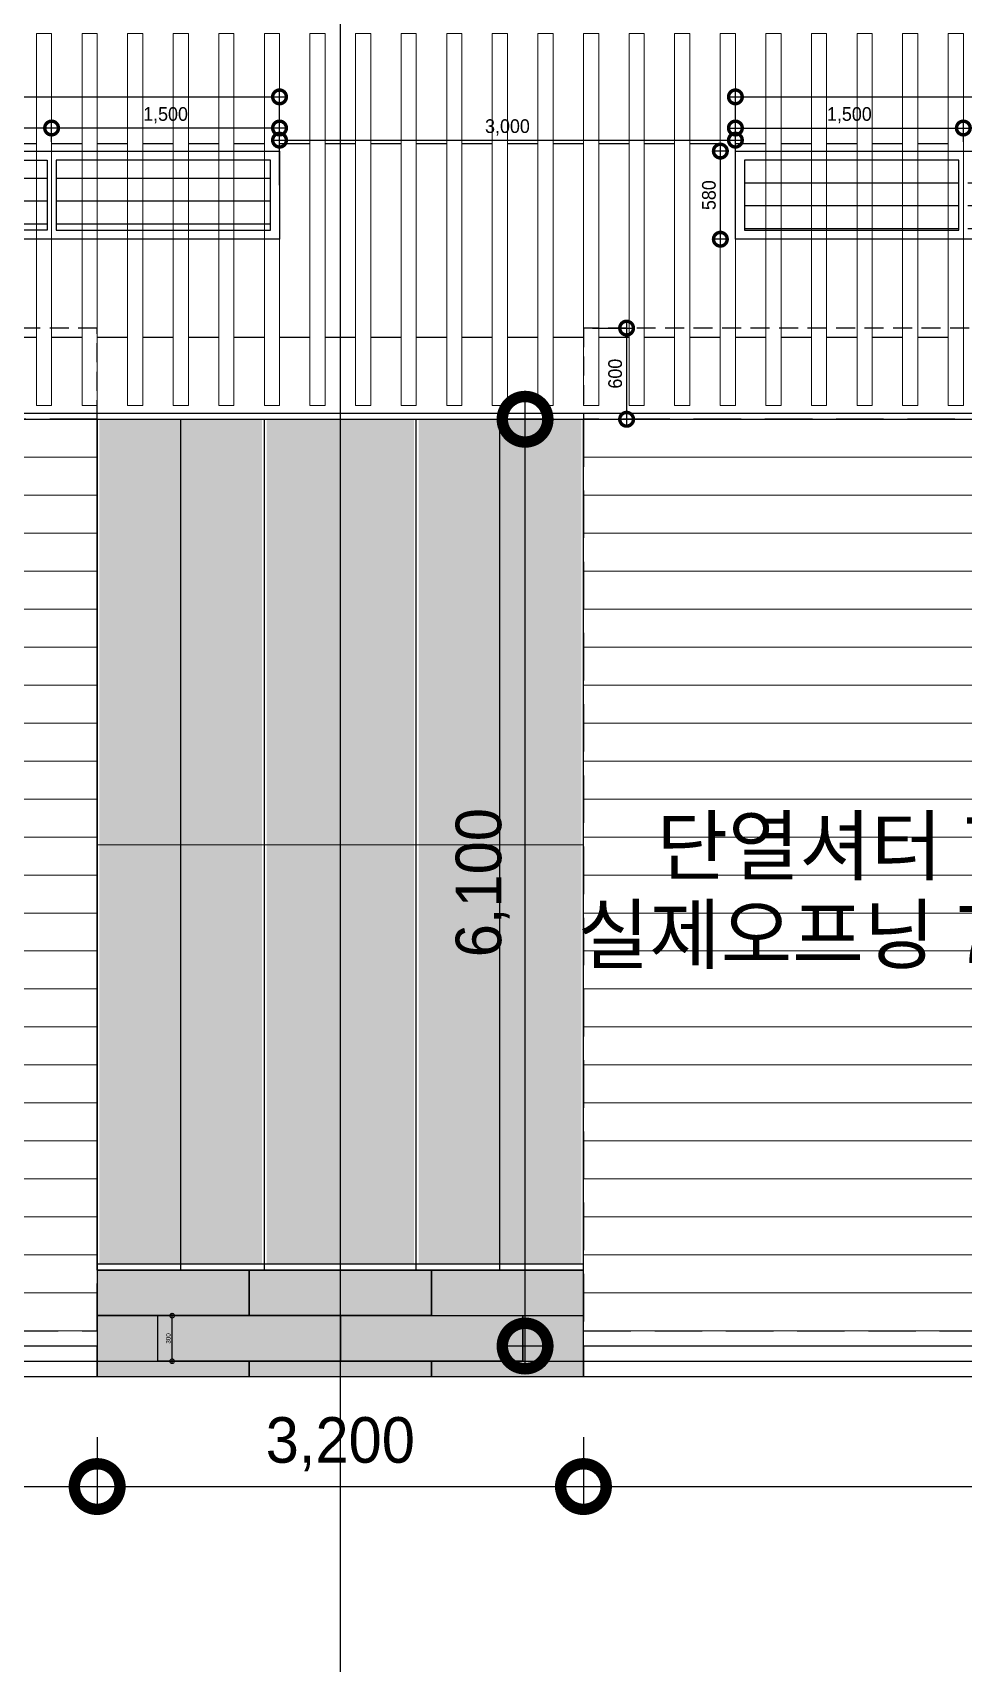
# Model space of a CAD drawing. Extents: x -430745 to 210250, y -41033 to 148500.
# Drawn here: x 68470 to 74595, y 35740 to 46474 of the extents above; entities that cross this region are included whole.
import ezdxf
from ezdxf.xclip import XClip

# ---------------------------------------------------------------- set-up
doc = ezdxf.new("R2010")
doc.units = 0
doc.header["$LTSCALE"] = 250
doc.header["$MEASUREMENT"] = 0
doc.header["$XCLIPFRAME"] = 2
for name, pattern in [('ACAD_ISO05W100', [33, 24, -3, 0, -3, 0, -3]), ('DASHED', [0.75, 0.5, -0.25]), ('HIDDEN', [0.375, 0.25, -0.125])]:
    doc.linetypes.add(name, pattern=pattern)
doc.layers.get('0').update_dxf_attribs({"linetype": 'CONTINUOUS'})
doc.layers.get('Defpoints').update_dxf_attribs({"linetype": 'CONTINUOUS'})
for name, color, linetype in [('A-CEN', 1, 'CONTINUOUS'), ('A-DIM', 7, 'CONTINUOUS'), ('A-DOOR-SHT', 3, 'CONTINUOUS'), ('A-ELE-251', 251, 'CONTINUOUS'), ('A-ELE-252', 252, 'CONTINUOUS'), ('A-ELE-253', 253, 'CONTINUOUS'), ('A-ELE-7', 7, 'CONTINUOUS'), ('A-ELE-8', 8, 'CONTINUOUS'), ('A-ELE-8 해치', 8, 'CONTINUOUS'), ('A-ELE-8 해치(세로)', 8, 'CONTINUOUS'), ('A-HAT', 8, 'CONTINUOUS'), ('A-SITE', 2, 'ACAD_ISO05W100')]:
    doc.layers.add(name, color=color, linetype=linetype)
doc.layers.add('A-ELE-9', color=9, linetype='CONTINUOUS', lineweight=5)
doc.layers.add('X-우측면도$0$A-ELE-9', color=9, linetype='CONTINUOUS', lineweight=5)
for name, color, linetype, plot in [('A-ELE-셔터박스', 5, 'DASHED', False), ('NOPLOT', 193, 'CONTINUOUS', False), ('X-우측면도$0$NOPLOT-TEXT', 41, 'CONTINUOUS', False)]:
    doc.layers.add(name, color=color, linetype=linetype, plot=plot)
doc.styles.add('Gdim', font='')
doc.styles.add('X-우측면도$0$Gtx', font='')
doc.styles.get('Gdim').set_extended_font_data('Dotum')
doc.styles.get('X-우측면도$0$Gtx').set_extended_font_data('Dotum')
doc.dimstyles.new('Gdim100', dxfattribs={"dimscale": 100, "dimtxt": 3, "dimasz": 6, "dimexe": 1.5, "dimexo": 2, "dimgap": 1, "dimtad": 1, "dimdec": 0, "dimzin": 0, "dimdsep": 46, "dimtxsty": 'Gdim', "dimblk": 'DOTSMALL', "dimcen": 1.5, "dimdle": 1.5, "dimclrd": 1, "dimclre": 1, "dimclrt": 256, "dimazin": 0, "dimtfac": 1, "dimtdec": 0, "dimtix": 1, "dimtmove": 2, "dimatfit": 3, "dimldrblk": 'DOTSMALL', "dimfxl": 1.5, "dimtolj": 1, "dimtzin": 0, "dimlwd": -1, "dimlwe": -1, "dimarcsym": 0})
doc.dimstyles.new('Gdim250', dxfattribs={"dimscale": 250, "dimtxt": 3, "dimasz": 6, "dimexe": 1.5, "dimexo": 2, "dimgap": 1, "dimtad": 1, "dimdec": 0, "dimzin": 0, "dimdsep": 46, "dimlunit": 6, "dimtxsty": 'Gdim', "dimblk": 'DOTSMALL', "dimblk1": 'DOTSMALL', "dimblk2": 'DOTSMALL', "dimsah": 1, "dimcen": 1.5, "dimdle": 1.5, "dimclrd": 1, "dimclre": 1, "dimclrt": 256, "dimazin": 0, "dimtfac": 1, "dimtdec": 0, "dimtix": 1, "dimtmove": 2, "dimatfit": 3, "dimldrblk": 'DOTSMALL', "dimfxl": 1.5, "dimtolj": 1, "dimtzin": 0, "dimlwd": -1, "dimlwe": -1, "dimarcsym": 1})
doc.dimstyles.new('Gdim30', dxfattribs={"dimscale": 30, "dimtxt": 3, "dimasz": 6, "dimexe": 1.5, "dimexo": 2, "dimgap": 1, "dimtad": 1, "dimdec": 0, "dimzin": 0, "dimdsep": 46, "dimlunit": 6, "dimtxsty": 'Gdim', "dimblk": 'DOTSMALL', "dimcen": 1.5, "dimdle": 1.5, "dimclrd": 1, "dimclre": 1, "dimclrt": 256, "dimazin": 0, "dimtfac": 1, "dimtdec": 0, "dimtix": 1, "dimtmove": 2, "dimatfit": 3, "dimldrblk": 'DOTSMALL', "dimfxl": 1.5, "dimtolj": 1, "dimtzin": 0, "dimlwd": -1, "dimlwe": -1, "dimarcsym": 1})

# ---------------------------------------------------------------- blocks, each defined once
blk = doc.blocks.new('A-CEN-NORTH1')
at = {"layer": 'A-CEN'}
for p, q in [((14536511.9, -289571.4), (14536511.9, -182238.1)), ((14490100, -272425.9, 0), (14592511.9, -272425.9, 0))]:
    blk.add_line(p, q, dxfattribs=at)
blk = doc.blocks.new('_DotSmall')
at = {"color": 0, "linetype": 'ByBlock', "const_width": 0.5}
blk.add_lwpolyline([(-0.0625, 0, 1), (0.0625, 0, 1)], format="xyb", close=True, dxfattribs=at)
blk = doc.blocks.new('*D315')
at = {"layer": 'Defpoints', "color": 0, "transparency": 16777216}
for p in [(61295, 37429), (68895, 37429), (68895, 36904)]:
    blk.add_point(p, dxfattribs=at)
at = {"layer": 'NOPLOT', "color": 1, "transparency": 16777216}
for p, q in [((61295, 37229), (61295, 36754)), ((68895, 37229), (68895, 36754)), ((61145, 36904), (69045, 36904))]:
    blk.add_line(p, q, dxfattribs=at)
at = {"layer": 'NOPLOT', "color": 1, "transparency": 16777216, "xscale": 600, "yscale": 600, "zscale": 600, "rotation": 180}
blk.add_blockref('_DotSmall', (61295, 36904), dxfattribs=at)
at = {"layer": 'NOPLOT', "color": 1, "transparency": 16777216, "xscale": 600, "yscale": 600, "zscale": 600}
blk.add_blockref('_DotSmall', (68895, 36904), dxfattribs=at)
at = {"layer": 'NOPLOT', "transparency": 16777216, "insert": (65095, 37183), "char_height": 300, "attachment_point": 5, "style": 'Gdim'}
blk.add_mtext('\\A1;7,600', dxfattribs=at)
blk = doc.blocks.new('*D316')
at = {"layer": 'Defpoints', "color": 0, "transparency": 16777216}
for p in [(68895, 37429), (72095, 37429), (72095, 36904)]:
    blk.add_point(p, dxfattribs=at)
at = {"layer": 'NOPLOT', "color": 1, "transparency": 16777216}
for p, q in [((68895, 37229), (68895, 36754)), ((72095, 37229), (72095, 36754)), ((68745, 36904), (72245, 36904))]:
    blk.add_line(p, q, dxfattribs=at)
at = {"layer": 'NOPLOT', "color": 1, "transparency": 16777216, "xscale": 600, "yscale": 600, "zscale": 600, "rotation": 180}
blk.add_blockref('_DotSmall', (68895, 36904), dxfattribs=at)
at = {"layer": 'NOPLOT', "color": 1, "transparency": 16777216, "xscale": 600, "yscale": 600, "zscale": 600}
blk.add_blockref('_DotSmall', (72095, 36904), dxfattribs=at)
at = {"layer": 'NOPLOT', "transparency": 16777216, "insert": (70495, 37183), "char_height": 300, "attachment_point": 5, "style": 'Gdim'}
blk.add_mtext('\\A1;3,200', dxfattribs=at)
blk = doc.blocks.new('*D317')
at = {"layer": 'Defpoints', "color": 0, "transparency": 16777216}
for p in [(71711, 43929), (72095, 43929), (72095, 37829)]:
    blk.add_point(p, dxfattribs=at)
at = {"layer": 'NOPLOT', "color": 1, "transparency": 16777216}
for p, q in [((71711, 37679), (71711, 44079)), ((71895, 43929), (71561, 43929)), ((71895, 37829), (71561, 37829))]:
    blk.add_line(p, q, dxfattribs=at)
at = {"layer": 'NOPLOT', "color": 1, "transparency": 16777216, "xscale": 600, "yscale": 600, "zscale": 600}
for p, rotation in [((71711, 43929), 90), ((71711, 37829), 270)]:
    blk.add_blockref('_DotSmall', p, dxfattribs=dict(at, rotation=rotation))
at = {"layer": 'NOPLOT', "transparency": 16777216, "insert": (71432, 40879), "char_height": 300, "attachment_point": 5, "rotation": 90, "style": 'Gdim'}
blk.add_mtext('\\A1;6,100', dxfattribs=at)
blk = doc.blocks.new('*D307')
at = {"layer": 'Defpoints', "color": 0, "transparency": 16777216}
for p in [(72095, 37429), (79695, 37429), (79695, 36904)]:
    blk.add_point(p, dxfattribs=at)
at = {"layer": 'NOPLOT', "color": 1, "transparency": 16777216}
for p, q in [((72095, 37229), (72095, 36754)), ((79695, 37229), (79695, 36754)), ((71945, 36904), (79845, 36904))]:
    blk.add_line(p, q, dxfattribs=at)
at = {"layer": 'NOPLOT', "color": 1, "transparency": 16777216, "xscale": 600, "yscale": 600, "zscale": 600, "rotation": 180}
blk.add_blockref('_DotSmall', (72095, 36904), dxfattribs=at)
at = {"layer": 'NOPLOT', "color": 1, "transparency": 16777216, "xscale": 600, "yscale": 600, "zscale": 600}
blk.add_blockref('_DotSmall', (79695, 36904), dxfattribs=at)
at = {"layer": 'NOPLOT', "transparency": 16777216, "insert": (75895, 37183), "char_height": 300, "attachment_point": 5, "style": 'Gdim'}
blk.add_mtext('\\A1;7,600', dxfattribs=at)
blk = doc.blocks.new('*D323')
at = {"layer": 'Defpoints', "color": 0, "transparency": 16777216}
for p in [(72095, 44529), (72095, 43929), (72379, 43929)]:
    blk.add_point(p, dxfattribs=at)
at = {"layer": 'NOPLOT', "color": 1, "transparency": 16777216}
for p, q in [((72379, 44574), (72379, 43884)), ((72155, 44529), (72424, 44529)), ((72155, 43929), (72424, 43929))]:
    blk.add_line(p, q, dxfattribs=at)
at = {"layer": 'NOPLOT', "color": 1, "transparency": 16777216, "xscale": 180, "yscale": 180, "zscale": 180}
for p, rotation in [((72379, 44529), 90), ((72379, 43929), 270)]:
    blk.add_blockref('_DotSmall', p, dxfattribs=dict(at, rotation=rotation))
at = {"layer": 'NOPLOT', "transparency": 16777216, "insert": (72304, 44229), "char_height": 90, "attachment_point": 5, "rotation": 90, "style": 'Gdim'}
blk.add_mtext('\\A1;600', dxfattribs=at)
blk = doc.blocks.new('*D345')
at = {"layer": 'Defpoints', "color": 0, "transparency": 16777216}
for p in [(110569, 52479), (110695, 52479), (110695, 52429), (72095, 37429), (79695, 37429), (79695, 36904)]:
    blk.add_point(p, dxfattribs=at)
at = {"layer": 'NOPLOT', "color": 1, "transparency": 16777216}
for p, q in [((110569, 52479), (110569, 53079)), ((110495, 52479), (110419, 52479)), ((110495, 52429), (110419, 52429)), ((110569, 52429), (110569, 52479)), ((110569, 52429), (110569, 51829)), ((72095, 37229), (72095, 36754)), ((79695, 37229), (79695, 36754)), ((71945, 36904), (79845, 36904))]:
    blk.add_line(p, q, dxfattribs=at)
at = {"layer": 'NOPLOT', "color": 1, "transparency": 16777216, "xscale": 600, "yscale": 600, "zscale": 600}
for p, rotation in [((110569, 52479), 270), ((110569, 52429), 90), ((72095, 36904), 180)]:
    blk.add_blockref('_DotSmall', p, dxfattribs=dict(at, rotation=rotation))
blk.add_blockref('_DotSmall', (79695, 36904), dxfattribs=at)
at = {"layer": 'NOPLOT', "transparency": 16777216, "insert": (110319, 52454), "char_height": 300, "attachment_point": 5, "rotation": 90, "style": 'Gdim'}
blk.add_mtext('\\A1;50', dxfattribs=at)
at = {"layer": 'NOPLOT', "transparency": 16777216, "insert": (75895, 37183), "char_height": 300, "attachment_point": 5, "style": 'Gdim'}
blk.add_mtext('\\A1;7,600', dxfattribs=at)
blk = doc.blocks.new('*D78')
at = {"layer": 'Defpoints', "color": 0, "transparency": 16777216}
for p in [(50996, 45409), (51095, 45409), (51095, 44829)]:
    blk.add_point(p, dxfattribs=at)
at = {"layer": 'NOPLOT', "color": 1, "transparency": 16777216}
for p, q in [((51035, 45409), (50951, 45409)), ((50996, 44784), (50996, 45454)), ((51035, 44829), (50951, 44829))]:
    blk.add_line(p, q, dxfattribs=at)
at = {"layer": 'NOPLOT', "color": 1, "transparency": 16777216, "xscale": 180, "yscale": 180, "zscale": 180}
for p, rotation in [((50996, 45409), 90), ((50996, 44829), 270)]:
    blk.add_blockref('_DotSmall', p, dxfattribs=dict(at, rotation=rotation))
at = {"layer": 'NOPLOT', "transparency": 16777216, "insert": (50921, 45119), "char_height": 90, "attachment_point": 5, "rotation": 90, "style": 'Gdim'}
blk.add_mtext('\\A1;580', dxfattribs=at)
blk = doc.blocks.new('*D79')
at = {"layer": 'Defpoints', "color": 0, "transparency": 16777216}
for p in [(52595, 45561), (51095, 45409), (52595, 45409)]:
    blk.add_point(p, dxfattribs=at)
at = {"layer": 'NOPLOT', "color": 1, "transparency": 16777216}
for p, q in [((51050, 45561), (52640, 45561)), ((51095, 45469), (51095, 45606)), ((52595, 45469), (52595, 45606))]:
    blk.add_line(p, q, dxfattribs=at)
at = {"layer": 'NOPLOT', "color": 1, "transparency": 16777216, "xscale": 180, "yscale": 180, "zscale": 180, "rotation": 180}
blk.add_blockref('_DotSmall', (51095, 45561), dxfattribs=at)
at = {"layer": 'NOPLOT', "color": 1, "transparency": 16777216, "xscale": 180, "yscale": 180, "zscale": 180}
blk.add_blockref('_DotSmall', (52595, 45561), dxfattribs=at)
at = {"layer": 'NOPLOT', "transparency": 16777216, "insert": (51845, 45645), "char_height": 90, "attachment_point": 5, "style": 'Gdim'}
blk.add_mtext('\\A1;1,500', dxfattribs=at)
blk = doc.blocks.new('*D80')
at = {"layer": 'Defpoints', "color": 0, "transparency": 16777216}
for p in [(57095, 45766), (51095, 45409), (57095, 45409)]:
    blk.add_point(p, dxfattribs=at)
at = {"layer": 'NOPLOT', "color": 1, "transparency": 16777216}
for p, q in [((51050, 45766), (57140, 45766)), ((51095, 45469), (51095, 45811)), ((57095, 45469), (57095, 45811))]:
    blk.add_line(p, q, dxfattribs=at)
at = {"layer": 'NOPLOT', "color": 1, "transparency": 16777216, "xscale": 180, "yscale": 180, "zscale": 180, "rotation": 180}
blk.add_blockref('_DotSmall', (51095, 45766), dxfattribs=at)
at = {"layer": 'NOPLOT', "color": 1, "transparency": 16777216, "xscale": 180, "yscale": 180, "zscale": 180}
blk.add_blockref('_DotSmall', (57095, 45766), dxfattribs=at)
at = {"layer": 'NOPLOT', "transparency": 16777216, "insert": (54095, 45850), "char_height": 90, "attachment_point": 5, "style": 'Gdim'}
blk.add_mtext('\\A1;6,000', dxfattribs=at)
blk = doc.blocks.new('*D81')
at = {"layer": 'Defpoints', "color": 0, "transparency": 16777216}
for p in [(54095, 45561), (52595, 45409), (54095, 45409)]:
    blk.add_point(p, dxfattribs=at)
at = {"layer": 'NOPLOT', "color": 1, "transparency": 16777216}
for p, q in [((52550, 45561), (54140, 45561)), ((52595, 45469), (52595, 45606)), ((54095, 45469), (54095, 45606))]:
    blk.add_line(p, q, dxfattribs=at)
at = {"layer": 'NOPLOT', "color": 1, "transparency": 16777216, "xscale": 180, "yscale": 180, "zscale": 180, "rotation": 180}
blk.add_blockref('_DotSmall', (52595, 45561), dxfattribs=at)
at = {"layer": 'NOPLOT', "color": 1, "transparency": 16777216, "xscale": 180, "yscale": 180, "zscale": 180}
blk.add_blockref('_DotSmall', (54095, 45561), dxfattribs=at)
at = {"layer": 'NOPLOT', "transparency": 16777216, "insert": (53345, 45645), "char_height": 90, "attachment_point": 5, "style": 'Gdim'}
blk.add_mtext('\\A1;1,500', dxfattribs=at)
blk = doc.blocks.new('*D87')
at = {"layer": 'Defpoints', "color": 0, "transparency": 16777216}
for p in [(70095, 45766, 0), (60095, 45409, 0), (70095, 45409, 0)]:
    blk.add_point(p, dxfattribs=at)
at = {"layer": 'NOPLOT', "color": 1, "transparency": 16777216}
for p, q in [((60050, 45766, 0), (70140, 45766, 0)), ((60095, 45469, 0), (60095, 45811, 0)), ((70095, 45469, 0), (70095, 45811, 0))]:
    blk.add_line(p, q, dxfattribs=at)
at = {"layer": 'NOPLOT', "color": 1, "transparency": 16777216, "xscale": 180, "yscale": 180, "zscale": 180, "rotation": 180}
blk.add_blockref('_DotSmall', (60095, 45766, 0), dxfattribs=at)
at = {"layer": 'NOPLOT', "color": 1, "transparency": 16777216, "xscale": 180, "yscale": 180, "zscale": 180}
blk.add_blockref('_DotSmall', (70095, 45766, 0), dxfattribs=at)
at = {"layer": 'NOPLOT', "transparency": 16777216, "insert": (65095, 45850, 0), "char_height": 90, "attachment_point": 5, "style": 'Gdim'}
blk.add_mtext('\\A1;10,000', dxfattribs=at)
blk = doc.blocks.new('*D93')
at = {"layer": 'Defpoints', "color": 0, "transparency": 16777216}
for p in [(68595, 45561, 0), (68595, 45409, 0), (70095, 45409, 0)]:
    blk.add_point(p, dxfattribs=at)
at = {"layer": 'NOPLOT', "color": 1, "transparency": 16777216}
for p, q in [((70140, 45561, 0), (68550, 45561, 0)), ((68595, 45469, 0), (68595, 45606, 0)), ((70095, 45469, 0), (70095, 45606, 0))]:
    blk.add_line(p, q, dxfattribs=at)
at = {"layer": 'NOPLOT', "color": 1, "transparency": 16777216, "xscale": 180, "yscale": 180, "zscale": 180, "rotation": 180}
blk.add_blockref('_DotSmall', (68595, 45561, 0), dxfattribs=at)
at = {"layer": 'NOPLOT', "color": 1, "transparency": 16777216, "xscale": 180, "yscale": 180, "zscale": 180}
blk.add_blockref('_DotSmall', (70095, 45561, 0), dxfattribs=at)
at = {"layer": 'NOPLOT', "transparency": 16777216, "insert": (69345, 45645, 0), "char_height": 90, "attachment_point": 5, "style": 'Gdim'}
blk.add_mtext('\\A1;1,500', dxfattribs=at)
blk = doc.blocks.new('*D91')
at = {"layer": 'Defpoints', "color": 0, "transparency": 16777216}
for p in [(67195, 45561, 0), (67195, 45409, 0), (68595, 45409, 0)]:
    blk.add_point(p, dxfattribs=at)
at = {"layer": 'NOPLOT', "color": 1, "transparency": 16777216}
for p, q in [((68640, 45561, 0), (67150, 45561, 0)), ((67195, 45469, 0), (67195, 45606, 0)), ((68595, 45469, 0), (68595, 45606, 0))]:
    blk.add_line(p, q, dxfattribs=at)
at = {"layer": 'NOPLOT', "color": 1, "transparency": 16777216, "xscale": 180, "yscale": 180, "zscale": 180, "rotation": 180}
blk.add_blockref('_DotSmall', (67195, 45561, 0), dxfattribs=at)
at = {"layer": 'NOPLOT', "color": 1, "transparency": 16777216, "xscale": 180, "yscale": 180, "zscale": 180}
blk.add_blockref('_DotSmall', (68595, 45561, 0), dxfattribs=at)
at = {"layer": 'NOPLOT', "transparency": 16777216, "insert": (67895, 45645, 0), "char_height": 90, "attachment_point": 5, "style": 'Gdim'}
blk.add_mtext('\\A1;1,400', dxfattribs=at)
blk = doc.blocks.new('*D355')
at = {"layer": 'Defpoints', "color": 0, "transparency": 16777216}
for p in [(73095, 45766), (70095, 45409, 0), (73095, 45409, 0)]:
    blk.add_point(p, dxfattribs=at)
at = {"layer": 'NOPLOT', "color": 1, "transparency": 16777216}
for p, q in [((70050, 45766), (73140, 45766)), ((70095, 45469), (70095, 45811)), ((73095, 45469), (73095, 45811))]:
    blk.add_line(p, q, dxfattribs=at)
at = {"layer": 'NOPLOT', "color": 1, "transparency": 16777216, "xscale": 180, "yscale": 180, "zscale": 180, "rotation": 180}
blk.add_blockref('_DotSmall', (70095, 45766), dxfattribs=at)
at = {"layer": 'NOPLOT', "color": 1, "transparency": 16777216, "xscale": 180, "yscale": 180, "zscale": 180}
blk.add_blockref('_DotSmall', (73095, 45766), dxfattribs=at)
at = {"layer": 'NOPLOT', "transparency": 16777216, "insert": (71595, 45850), "char_height": 90, "attachment_point": 5, "style": 'Gdim'}
blk.add_mtext('\\A1;3,000', dxfattribs=at)
blk = doc.blocks.new('A$C5877d68e')
at = {"layer": 'A-ELE-7'}
for p, q in [((30350, 600, 0), (30350, 6200, 0)), ((31400, 600, 0), (31400, 6200, 0)), ((32450, 600, 0), (32450, 6200, 0))]:
    blk.add_line(p, q, dxfattribs=at)
at = {"layer": 'A-ELE-8'}
for p, q in [((29800, 600, 0), (29800, 6200, 0)), ((30900, 600, 0), (30900, 6200, 0)), ((31900, 600, 0), (31900, 6200, 0)), ((33000, 600, 0), (33000, 6200, 0))]:
    blk.add_line(p, q, dxfattribs=at)
blk = doc.blocks.new('*D301')
at = {"layer": 'Defpoints', "color": 0, "transparency": 16777216}
for p in [(0, 300), (93, 300), (0, 0)]:
    blk.add_point(p, dxfattribs=at)
at = {"layer": 'NOPLOT', "color": 1, "transparency": 16777216}
for p, q in [((20, 300), (108, 300)), ((93, -15), (93, 315)), ((20, 0), (108, 0))]:
    blk.add_line(p, q, dxfattribs=at)
at = {"layer": 'NOPLOT', "color": 1, "transparency": 16777216, "xscale": 60, "yscale": 60, "zscale": 60}
for p, rotation in [((93, 300), 90), ((93, 0), 270)]:
    blk.add_blockref('_DotSmall', p, dxfattribs=dict(at, rotation=rotation))
at = {"layer": 'NOPLOT', "transparency": 16777216, "insert": (68, 150), "char_height": 30, "attachment_point": 5, "rotation": 90, "style": 'Gdim'}
blk.add_mtext('\\A1;300', dxfattribs=at)
blk = doc.blocks.new('*D302')
at = {"layer": 'Defpoints', "color": 0, "transparency": 16777216}
for p in [(0, 300), (93, 300), (0, 0)]:
    blk.add_point(p, dxfattribs=at)
at = {"layer": 'NOPLOT', "color": 1, "transparency": 16777216}
for p, q in [((20, 300), (108, 300)), ((93, -15), (93, 315)), ((20, 0), (108, 0))]:
    blk.add_line(p, q, dxfattribs=at)
at = {"layer": 'NOPLOT', "color": 1, "transparency": 16777216, "xscale": 60, "yscale": 60, "zscale": 60}
for p, rotation in [((93, 300), 90), ((93, 0), 270)]:
    blk.add_blockref('_DotSmall', p, dxfattribs=dict(at, rotation=rotation))
at = {"layer": 'NOPLOT', "transparency": 16777216, "insert": (68, 150), "char_height": 30, "attachment_point": 5, "rotation": 90, "style": 'Gdim'}
blk.add_mtext('\\A1;300', dxfattribs=at)
blk = doc.blocks.new('A$Ce37017e7')
for p, q in [((17760, -8195, 0), (17960, -8195, 0)), ((18060, -8195, 0), (18260, -8195, 0)), ((18360, -8195, 0), (18560, -8195, 0)), ((18660, -8195, 0), (18860, -8195, 0)), ((18960, -8195, 0), (19160, -8195, 0)), ((19260, -8195, 0), (19460, -8195, 0)), ((19560, -8195, 0), (19760, -8195, 0)), ((19860, -8195, 0), (20060, -8195, 0)), ((20160, -8195, 0), (20360, -8195, 0)), ((20460, -8195, 0), (20660, -8195, 0)), ((20760, -8195, 0), (20960, -8195, 0)), ((21060, -8195, 0), (21260, -8195, 0)), ((21360, -8195, 0), (21560, -8195, 0)), ((21660, -8195, 0), (21860, -8195, 0)), ((21960, -8195, 0), (22160, -8195, 0)), ((22260, -8195, 0), (22460, -8195, 0)), ((22560, -8195, 0), (22760, -8195, 0)), ((22860, -8195, 0), (23060, -8195, 0)), ((23160, -8195, 0), (23360, -8195, 0)), ((23460, -8195, 0), (23660, -8195, 0)), ((23760, -8195, 0), (23960, -8195, 0)), ((17760, -9470, 0), (17960, -9470, 0)), ((18060, -9470, 0), (18260, -9470, 0)), ((18360, -9470, 0), (18560, -9470, 0)), ((18660, -9470, 0), (18860, -9470, 0)), ((18960, -9470, 0), (19160, -9470, 0)), ((19260, -9470, 0), (19460, -9470, 0)), ((19560, -9470, 0), (19760, -9470, 0)), ((19860, -9470, 0), (20060, -9470, 0)), ((20160, -9470, 0), (20360, -9470, 0)), ((20460, -9470, 0), (20660, -9470, 0)), ((20760, -9470, 0), (20960, -9470, 0)), ((21060, -9470, 0), (21260, -9470, 0)), ((21360, -9470, 0), (21560, -9470, 0)), ((21660, -9470, 0), (21860, -9470, 0)), ((21960, -9470, 0), (22160, -9470, 0)), ((22260, -9470, 0), (22460, -9470, 0)), ((22560, -9470, 0), (22760, -9470, 0)), ((22860, -9470, 0), (23060, -9470, 0)), ((23160, -9470, 0), (23360, -9470, 0)), ((23460, -9470, 0), (23660, -9470, 0)), ((23760, -9470, 0), (23960, -9470, 0))]:
    blk.add_line(p, q)
blk = doc.blocks.new('A$C29ad4835')
at = {"layer": 'A-ELE-252'}
h = blk.add_hatch(dxfattribs=at)
h.set_pattern_fill('_USER', color=256, scale=150, pattern_type=0)
h.set_pattern_definition([(0, (279.36, 335), (0, 150), [])])
h.paths.add_polyline_path([(1689.4, 565), (279.4, 565), (279.4, 105), (1689.4, 105)])
h.paths.add_polyline_path([(3189.4, 565), (1749.4, 565), (1749.4, 105), (3189.4, 105)])
h.paths.add_polyline_path([(4689.4, 565), (3249.4, 565), (3249.4, 105), (4689.4, 105)])
h.paths.add_polyline_path([(6159.4, 565), (4749.4, 565), (4749.4, 105), (6159.4, 105)])
at = {"layer": 'A-ELE-251', "elevation": 0}
blk.add_lwpolyline([(219.4, 625), (6219.4, 625), (6219.4, 45), (219.4, 45)], close=True, dxfattribs=at)
at = {"layer": 'A-ELE-252', "elevation": 0}
blk.add_lwpolyline([(279.4, 105), (1689.4, 105), (1689.4, 565), (279.4, 565)], close=True, dxfattribs=at)
at = {"layer": 'NOPLOT'}
for base, p1, p2, picture, middle in [((6219.4, 982), (219.4, 625), (6219.4, 625), '*D80', (3219.4, 1065.7)), ((1719.4, 776.9), (219.4, 625), (1719.4, 625), '*D79', (969.4, 860.7)), ((3219.4, 776.9), (1719.4, 625), (3219.4, 625), '*D81', (2469.4, 860.7))]:
    dim = blk.add_linear_dim(base=base, p1=p1, p2=p2, dimstyle='Gdim250', override={"dimscale": 30, "dimfxl": 2}, dxfattribs=at)
    dim.commit()
    dim.dimension.update_dxf_attribs({"geometry": picture, "text_midpoint": middle, "insert": (-50875.9, -44783.9)})
dim = blk.add_linear_dim(base=(120.1, 625), p1=(219.4, 45), p2=(219.4, 625), angle=90, dimstyle='Gdim250', override={"dimscale": 30, "dimfxl": 2}, dxfattribs=at)
dim.commit()
dim.dimension.update_dxf_attribs({"geometry": '*D78', "text_midpoint": (45.1, 335), "insert": (-50875.9, -44783.9)})
blk = doc.blocks.new('A$C2da67a13')
at = {"layer": 'A-ELE-252'}
h = blk.add_hatch(dxfattribs=at)
h.set_pattern_fill('_USER', color=256, scale=150, pattern_type=0)
h.set_pattern_definition([(0, (-59875.89, -44783.93), (0, 150), [])])
h.paths.add_polyline_path([(1689.4, 565), (279.4, 565), (279.4, 105), (1689.4, 105)])
h.paths.add_polyline_path([(3089.4, 565), (1749.4, 565), (1749.4, 105), (3089.4, 105)])
h.paths.add_polyline_path([(4489.4, 565), (3149.4, 565), (3149.4, 105), (4489.4, 105)])
h.paths.add_polyline_path([(5889.4, 565), (4549.4, 565), (4549.4, 105), (5889.4, 105)])
h.paths.add_polyline_path([(7289.4, 565), (5949.4, 565), (5949.4, 105), (7289.4, 105)])
h.paths.add_polyline_path([(8689.4, 565), (7349.4, 565), (7349.4, 105), (8689.4, 105)])
h.paths.add_polyline_path([(10159.4, 565), (8749.4, 565), (8749.4, 105), (10159.4, 105)])
at = {"layer": 'A-ELE-251', "elevation": 0}
blk.add_lwpolyline([(10219.4, 45), (219.4, 45), (219.4, 625), (10219.4, 625)], close=True, dxfattribs=at)
at = {"layer": 'A-ELE-252', "elevation": 0}
for points in [[(7349.4, 565), (8689.4, 565), (8689.4, 105), (7349.4, 105)], [(10159.4, 565), (8749.4, 565), (8749.4, 105), (10159.4, 105)]]:
    blk.add_lwpolyline(points, close=True, dxfattribs=at)
at = {"layer": 'NOPLOT'}
dim = blk.add_linear_dim(base=(10219.4, 982, 0), p1=(219.4, 625, 0), p2=(10219.4, 625, 0), dimstyle='Gdim250', override={"dimscale": 30, "dimfxl": 2}, dxfattribs=at)
dim.commit()
dim.dimension.update_dxf_attribs({"geometry": '*D87', "text_midpoint": (5219.4, 1065.7, 0), "insert": (-59875.9, -44783.9)})
for base, p1, p2, picture, middle in [((7319.4, 776.9, 0), (8719.4, 625, 0), (7319.4, 625, 0), '*D91', (8019.4, 860.7, 0)), ((8719.4, 776.9, 0), (10219.4, 625, 0), (8719.4, 625, 0), '*D93', (9469.4, 860.7, 0))]:
    dim = blk.add_linear_dim(base=base, p1=p1, p2=p2, angle=180, dimstyle='Gdim250', override={"dimscale": 30, "dimfxl": 2}, dxfattribs=at)
    dim.commit()
    dim.dimension.update_dxf_attribs({"geometry": picture, "text_midpoint": middle, "insert": (-59875.9, -44783.9)})
blk = doc.blocks.new('*U199')
for p, q in [((0, 0), (0, 300)), ((1200, 0), (1200, 300)), ((2400, 0), (2400, 300))]:
    blk.add_line(p, q)
at = {"layer": 'NOPLOT'}
for points in [[(0, 300), (1200, 300), (1200, 0), (0, 0)], [(1200, 300), (2400, 300), (2400, 0), (1200, 0)]]:
    blk.add_lwpolyline(points, close=True, dxfattribs=at)
dim = blk.add_linear_dim(base=(93.4, 300), p1=(0, 0), p2=(0, 300), angle=90, dimstyle='Gdim100', override={"dimscale": 10, "dimarcsym": 1}, dxfattribs=at)
dim.commit()
dim.dimension.update_dxf_attribs({"geometry": '*D301', "text_midpoint": (68.4, 150)})
blk = doc.blocks.new('*U201')
for p, q in [((0, 0), (0, 300)), ((1200, 0), (1200, 300)), ((2400, 0), (2400, 300))]:
    blk.add_line(p, q)
at = {"layer": 'NOPLOT'}
for points in [[(0, 300), (1200, 300), (1200, 0), (0, 0)], [(1200, 300), (2400, 300), (2400, 0), (1200, 0)]]:
    blk.add_lwpolyline(points, close=True, dxfattribs=at)
dim = blk.add_linear_dim(base=(93.4, 300), p1=(0, 0), p2=(0, 300), angle=90, dimstyle='Gdim100', override={"dimscale": 10, "dimarcsym": 1}, dxfattribs=at)
dim.commit()
dim.dimension.update_dxf_attribs({"geometry": '*D302', "text_midpoint": (68.4, 150)})

msp = doc.modelspace()

# ---------------------------------------------------------------- hatches: boundary and pattern name
at = {"layer": 'A-ELE-253'}
h = msp.add_hatch(dxfattribs=at)
h.set_pattern_fill('AR-CONC', color=256, scale=3)
h.set_pattern_definition([(50, (-420500, 0), (546.554, -47.81726), [57.15, -628.65]), (355, (-420500, 0), (-105.7285, 573.1699), [45.72, -502.92]), (100.451, (-420454.45, -4), (440.8275, 525.35006), [48.57, -534.27]), (46.1842, (-420500, 152.4), (813.2371, -126.127), [85.725, -942.975]), (96.6356, (-420432.2, 141.9), (712.2127, 742.2767), [72.855, -801.405]), (351.184, (-420500, 152.4), (712.2138, 742.2754), [68.58, -754.38]), (21, (-420423.8, 114.3), (454.84464, -306.79656), [57.15, -628.65]), (326, (-420423.8, 114.3), (185.4061, 552.5639), [45.72, -502.92]), (71.4514, (-420385.9, 88.73), (640.24947, 245.76857), [48.57, -534.27]), (37.5, (-420500, 0), (9.26581, 253.66512), [0, -496.824, 0, -510.54, 0, -504.825]), (7.5, (-420500, 0), (200.45899, 300.54172), [0, -291.084, 0, -485.394, 0, -192.405]), (327.5, (-420669.93, 0), (406.771786, -17.18623), [0, -190.5, 0, -594.36, 0, -788.67]), (317.5, (-420746.13, 0), (444.38754, 76.27947), [0, -247.65, 0, -394.716, 0, -560.07])])
h.paths.add_polyline_path([(58095.3, 37628.9), (61295.3, 37628.9), (61295.3, 38328.9), (58095.3, 38328.9)])
h.paths.add_polyline_path([(38445.3, 37628.9), (50495.3, 37628.9), (50495.3, 38328.9), (38445.3, 38328.9)])
h.paths.add_polyline_path([(68895.3, 37628.9), (72095.3, 37628.9), (72095.3, 38328.9), (68895.3, 38328.9)])
h.paths.add_polyline_path([(81295.3, 37628.9), (84895.3, 37428.9), (124145.3, 37428.9), (124145.3, 38328.9), (79695.3, 38328.9), (79695.3, 37628.9)])
at = {"layer": 'A-ELE-8 해치'}
h = msp.add_hatch(dxfattribs=at)
h.set_pattern_fill('_USER', color=256, scale=300, pattern_type=0)
h.set_pattern_definition([(0, (38445.25, 38328.93), (0, 300), [])])
h.paths.add_polyline_path([(50495.3, 38328.9), (38445.3, 38328.9), (38445.3, 37628.9), (50495.3, 37628.9), (50495.3, 37828.9)])
h.paths.add_polyline_path([(61295.3, 37828.9), (61295.3, 38328.9), (58095.3, 38328.9), (58095.3, 37828.9), (58095.3, 37628.9), (61295.3, 37628.9)])
h.paths.add_polyline_path([(72095.3, 37828.9), (72095.3, 38328.9), (68895.3, 38328.9), (68895.3, 37828.9), (68895.3, 37628.9), (72095.3, 37628.9)])
h.paths.add_polyline_path([(124145.3, 38328.9), (79695.3, 38328.9), (79695.3, 37828.9), (79695.3, 37428.9), (124145.3, 37428.9)])
at = {"layer": 'A-HAT'}
h = msp.add_hatch(color=256, dxfattribs=at)
h.dxf.hatch_style = 1
h.set_gradient(color1=(173, 173, 173), color2=(173, 173, 173), tint=1)
h.paths.add_polyline_path([(68910.3, 38368.9), (69445.3, 38368.9), (69445.3, 43928.9), (68910.3, 43928.9)])
h = msp.add_hatch(color=256, dxfattribs=at)
h.dxf.hatch_style = 1
h.set_gradient(color1=(214, 214, 214), color2=(214, 214, 214), rotation=180, tint=1)
h.paths.add_polyline_path([(69445.3, 38368.9), (69980.3, 38368.9), (69980.3, 43928.9), (69445.3, 43928.9)])
h = msp.add_hatch(color=256, dxfattribs=at)
h.dxf.hatch_style = 1
h.set_gradient(color1=(173, 173, 173), color2=(173, 173, 173), tint=1)
h.paths.add_polyline_path([(70010.3, 38368.9), (70495.3, 38368.9), (70495.3, 43928.9), (70010.3, 43928.9)])
h = msp.add_hatch(color=256, dxfattribs=at)
h.dxf.hatch_style = 1
h.set_gradient(color1=(214, 214, 214), color2=(214, 214, 214), rotation=180, tint=1)
h.paths.add_polyline_path([(70495.3, 38368.9), (70980.3, 38368.9), (70980.3, 43928.9), (70495.3, 43928.9)])
h = msp.add_hatch(color=256, dxfattribs=at)
h.dxf.hatch_style = 1
h.set_gradient(color1=(173, 173, 173), color2=(173, 173, 173), tint=1)
h.paths.add_polyline_path([(71010.3, 38368.9), (71545.3, 38368.9), (71545.3, 43928.9), (71010.3, 43928.9)])
h = msp.add_hatch(color=256, dxfattribs=at)
h.dxf.hatch_style = 1
h.set_gradient(color1=(214, 214, 214), color2=(214, 214, 214), rotation=180, tint=1)
h.paths.add_polyline_path([(71545.3, 38368.9), (72080.3, 38368.9), (72080.3, 43928.9), (71545.3, 43928.9)])
at = {"layer": 'X-우측면도$0$A-ELE-9'}
h = msp.add_hatch(dxfattribs=at)
h.set_pattern_fill('_USER', color=256, scale=250, pattern_type=0)
h.set_pattern_definition([(0, (50495.25, 40928.93), (0, 250), [])])
h.paths.add_polyline_path([(58095.3, 43878.9), (50495.3, 43878.9), (50495.3, 37828.9), (58095.3, 37828.9)])
h.paths.add_polyline_path([(68895.3, 43878.9), (61295.3, 43878.9), (61295.3, 37828.9), (68895.3, 37828.9)])
h.paths.add_polyline_path([(79695.3, 43928.9), (72095.3, 43928.9), (72095.3, 37828.9), (79695.3, 37828.9)])

# ---------------------------------------------------------------- linework, layer by layer
at = {"layer": 'A-DOOR-SHT'}
for p, q in [((68895.3, 43928.9), (68895.3, 37828.9)), ((72095.3, 37828.9), (72095.3, 43928.9))]:
    msp.add_line(p, q, dxfattribs=at)
at = {"layer": 'A-ELE-7'}
for p, q in [((68895.3, 38368.9), (72095.3, 38368.9)), ((68895.3, 38328.9), (72095.3, 38328.9))]:
    msp.add_line(p, q, dxfattribs=at)
at = {"layer": 'A-ELE-7', "elevation": 0}
for points in [[(111995.3, 53978.9), (50495.3, 53978.9), (50495.3, 43928.9), (111995.3, 43928.9)], [(111955.3, 53938.9), (50535.3, 53938.9), (50535.3, 43968.9), (111955.3, 43968.9)]]:
    msp.add_lwpolyline(points, close=True, dxfattribs=at)
for points in [[(68895.3, 37628.9), (68895.3, 37828.9), (61295.3, 37828.9), (61295.3, 37628.9)], [(79695.3, 37628.9), (79695.3, 37828.9), (72095.3, 37828.9), (72095.3, 37628.9)]]:
    msp.add_lwpolyline(points, dxfattribs=at)
at = {"layer": 'A-ELE-9'}
msp.add_line((72095.3, 41128.9), (68895.3, 41128.9), dxfattribs=at)
at = {"layer": 'A-ELE-9', "elevation": 0}
for points in [[(68495.3, 46468.9), (68595.3, 46468.9), (68595.3, 44018.9), (68495.3, 44018.9)], [(68795.3, 46468.9), (68895.3, 46468.9), (68895.3, 44018.9), (68795.3, 44018.9)], [(69095.3, 46468.9), (69195.3, 46468.9), (69195.3, 44018.9), (69095.3, 44018.9)], [(69395.3, 46468.9), (69495.3, 46468.9), (69495.3, 44018.9), (69395.3, 44018.9)], [(69695.3, 46468.9), (69795.3, 46468.9), (69795.3, 44018.9), (69695.3, 44018.9)], [(69995.3, 46468.9), (70095.3, 46468.9), (70095.3, 44018.9), (69995.3, 44018.9)], [(70295.3, 46468.9), (70395.3, 46468.9), (70395.3, 44018.9), (70295.3, 44018.9)], [(70595.3, 46468.9), (70695.3, 46468.9), (70695.3, 44018.9), (70595.3, 44018.9)], [(70895.3, 46468.9), (70995.3, 46468.9), (70995.3, 44018.9), (70895.3, 44018.9)], [(71195.3, 46468.9), (71295.3, 46468.9), (71295.3, 44018.9), (71195.3, 44018.9)], [(71495.3, 46468.9), (71595.3, 46468.9), (71595.3, 44018.9), (71495.3, 44018.9)], [(71795.3, 46468.9), (71895.3, 46468.9), (71895.3, 44018.9), (71795.3, 44018.9)], [(72095.3, 46468.9), (72195.3, 46468.9), (72195.3, 44018.9), (72095.3, 44018.9)], [(72395.3, 46468.9), (72495.3, 46468.9), (72495.3, 44018.9), (72395.3, 44018.9)], [(72695.3, 46468.9), (72795.3, 46468.9), (72795.3, 44018.9), (72695.3, 44018.9)], [(72995.3, 46468.9), (73095.3, 46468.9), (73095.3, 44018.9), (72995.3, 44018.9)], [(73295.3, 46468.9), (73395.3, 46468.9), (73395.3, 44018.9), (73295.3, 44018.9)], [(73595.3, 46468.9), (73695.3, 46468.9), (73695.3, 44018.9), (73595.3, 44018.9)], [(73895.3, 46468.9), (73995.3, 46468.9), (73995.3, 44018.9), (73895.3, 44018.9)], [(74195.3, 46468.9), (74295.3, 46468.9), (74295.3, 44018.9), (74195.3, 44018.9)], [(74495.3, 46468.9), (74595.3, 46468.9), (74595.3, 44018.9), (74495.3, 44018.9)]]:
    msp.add_lwpolyline(points, close=True, dxfattribs=at)
at = {"layer": 'A-ELE-셔터박스', "elevation": 0}
for points in [[(61295.3, 43928.9), (68895.3, 43928.9), (68895.3, 44528.9), (61295.3, 44528.9)], [(72095.3, 43928.9), (79695.3, 43928.9), (79695.3, 44528.9), (72095.3, 44528.9)]]:
    msp.add_lwpolyline(points, close=True, dxfattribs=at)
at = {"layer": 'A-SITE', "linetype": 'Continuous', "elevation": 0}
msp.add_lwpolyline([(29145.3, 37628.9), (81295.3, 37628.9), (84895.3, 37428.9), (126195.3, 37428.9), (126195.3, 37328.9), (135595.3, 37328.9), (135595.3, 37428.9)], dxfattribs=at)
at = {"layer": 'NOPLOT', "color": 40, "linetype": 'HIDDEN', "ltscale": 5, "true_color": 0xf8d731, "elevation": 0}
for points in [[(61295.3, 37928.9), (68895.3, 37928.9), (68895.3, 43928.9), (61295.3, 43928.9)], [(72095.3, 37928.9), (79695.3, 37928.9), (79695.3, 43928.9), (72095.3, 43928.9)]]:
    msp.add_lwpolyline(points, close=True, dxfattribs=at)

# ---------------------------------------------------------------- block references
at = {"layer": 'A-DIM'}
msp.add_blockref('A-CEN-NORTH1', (-14466016.6, 310154.8), dxfattribs=at)
at = {"layer": 'A-ELE-252'}
for name, p in [('A$C2da67a13', (59875.9, 45068.9, 0)), ('A$C29ad4835', (72875.9, 45068.9, 0))]:
    msp.add_blockref(name, p, dxfattribs=at)
at = {"layer": 'A-ELE-8'}
for name, p in [('A$C5877d68e', (39095.3, 37728.9)), ('A$Ce37017e7', (50535.3, 53938.9))]:
    msp.add_blockref(name, p, dxfattribs=at)
at = {"layer": 'A-ELE-8 해치(세로)'}
ref = msp.add_blockref('*U199', (68695.3, 38028.9), dxfattribs=at)
XClip(ref).set_block_clipping_path([(200.0000000357, -399.9999999881), (3400.0000000021, 299.9999999881)])
ref = msp.add_blockref('*U201', (69295.3, 37728.9), dxfattribs=at)
XClip(ref).set_block_clipping_path([(-399.9999999643, -99.9999999881), (2800.0000000021, 599.9999999881)])
ref = msp.add_blockref('*U199', (68695.3, 37428.9), dxfattribs=at)
XClip(ref).set_block_clipping_path([(200.0000000357, 200.0000000119), (3400.0000000021, 899.9999999881)])

# ---------------------------------------------------------------- texts
at = {"layer": 'X-우측면도$0$NOPLOT-TEXT', "linetype": 'Continuous', "style": 'X-우측면도$0$Gtx'}
for s, p in [('단열셔터 7,600(W)*6,100(H)', (72575.7, 40933.8, 0)), ('실제오프닝 7,600(W)*5,950(H)', (72057.2, 40351, 0))]:
    msp.add_text(s, height=375, rotation=360, dxfattribs=at).set_placement(p)

# ---------------------------------------------------------------- dimensions: what is measured, and where the dimension line sits
at = {"layer": 'NOPLOT'}
for base, p1, p2, dimstyle, picture, middle in [((110568.7, 52478.9), (110695.3, 52428.9), (110695.3, 52478.9), 'Gdim100', '*D345', (110318.5, 52453.9)), ((72378.7, 43928.9), (72095.3, 44528.9), (72095.3, 43928.9), 'Gdim30', '*D323', (72303.7, 44228.9))]:
    dim = msp.add_linear_dim(base=base, p1=p1, p2=p2, angle=90, dimstyle=dimstyle, dxfattribs=at)
    dim.commit()
    dim.dimension.update_dxf_attribs({"geometry": picture, "text_midpoint": middle})
dim = msp.add_linear_dim(base=(73095.3, 45765.9), p1=(70095.3, 45408.9, 0), p2=(73095.3, 45408.9, 0), dimstyle='Gdim30', dxfattribs=at)
dim.commit()
dim.dimension.update_dxf_attribs({"geometry": '*D355', "text_midpoint": (71595.3, 45849.6)})
dim = msp.add_linear_dim(base=(71710.7, 43928.9), p1=(72095.3, 37828.9), p2=(72095.3, 43928.9), angle=90, dimstyle='Gdim250', override={"dimscale": 100, "dimfxl": 2}, dxfattribs=at)
dim.commit()
dim.dimension.update_dxf_attribs({"geometry": '*D317', "text_midpoint": (71431.6, 40878.9)})
for base, p1, p2, picture, middle in [((68895.3, 36903.9), (61295.3, 37428.9), (68895.3, 37428.9), '*D315', (65095.3, 37183)), ((72095.3, 36903.9), (68895.3, 37428.9), (72095.3, 37428.9), '*D316', (70495.3, 37183)), ((79695.3, 36903.9), (72095.3, 37428.9), (79695.3, 37428.9), '*D307', (75895.3, 37183))]:
    dim = msp.add_linear_dim(base=base, p1=p1, p2=p2, dimstyle='Gdim250', override={"dimscale": 100, "dimfxl": 2}, dxfattribs=at)
    dim.commit()
    dim.dimension.update_dxf_attribs({"geometry": picture, "text_midpoint": middle})

doc.saveas('drawing.dxf')
